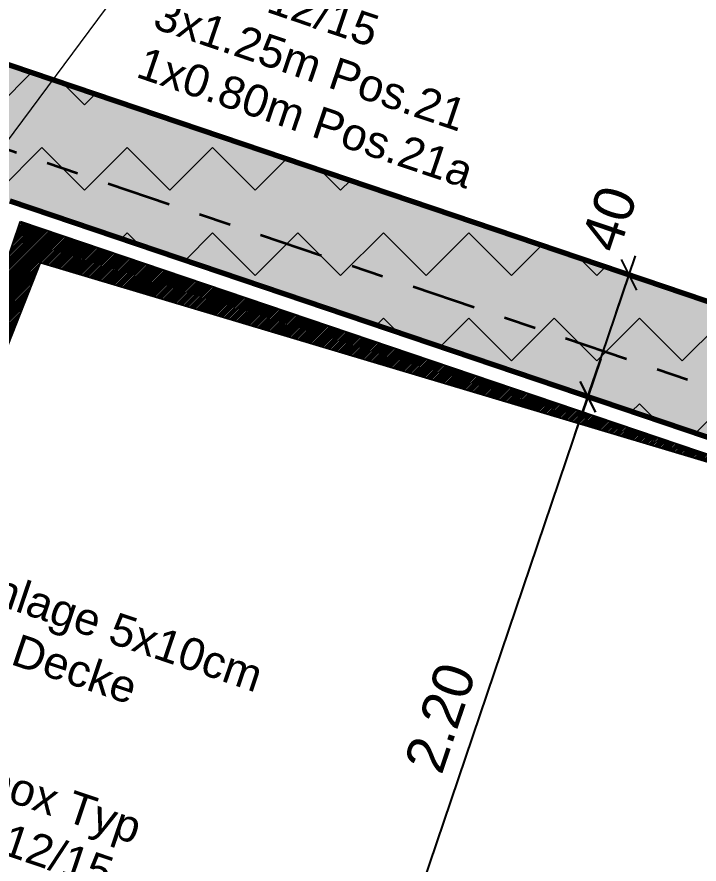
# Model space of a CAD drawing. Header units: metres. Extents: x 229537.2 to 229577.8, y 178146.1 to 178182.9.
# Drawn here: x 229557.411 to 229559.529, y 178171.581 to 178174.211 of the extents above; entities that cross this region are included whole.
import ezdxf

# ---------------------------------------------------------------- set-up
doc = ezdxf.new("R2010")
doc.units = ezdxf.units.M
doc.header["$PDMODE"] = 65
for name, pattern in [('AUSGEZOGEN', [0]), ('GETRENNT2_S6', [0.3, 0.2, -0.1]), ('PHANTOM2_S8', [0.3, 0.2, -0.05, 0, -0.05])]:
    doc.linetypes.add(name, pattern=pattern)
for name, color, linetype, lineweight in [('TB_639', 7, 'AUSGEZOGEN', 25), ('TB_641', 7, 'AUSGEZOGEN', 25), ('TB_642', 7, 'AUSGEZOGEN', 25), ('TB_643', 7, 'AUSGEZOGEN', 25), ('TB_646', 7, 'AUSGEZOGEN', 25), ('TB_649', 7, 'AUSGEZOGEN', 25)]:
    doc.layers.add(name, color=color, linetype=linetype, lineweight=lineweight)
doc.styles.add('ARIAL', font='arial.ttf')
doc.dimstyles.new('DIMSTYLE_5', dxfattribs={"dimtxt": 0.125, "dimasz": 0.125, "dimexe": 0, "dimexo": 0, "dimgap": 0.0625, "dimtad": 2, "dimdec": 1, "dimlfac": 100, "dimrnd": 0.5, "dimzin": 4, "dimdsep": 46, "dimtxsty": 'ARIAL', "dimblk1": 'ALL_ML_STRICH', "dimblk2": 'ALL_ML_STRICH', "dimsah": 1, "dimcen": 0, "dimclrd": 7, "dimclre": 7, "dimclrt": 7, "dimadec": 0, "dimazin": 0, "dimtfac": 1, "dimtdec": 0, "dimtix": 1, "dimtmove": 2, "dimatfit": 3, "dimfxl": 0, "dimtvp": 1.2, "dimtzin": 0, "dimlwd": 0, "dimlwe": 25, "dimarcsym": 0})
doc.dimstyles.new('DIMSTYLE_7', dxfattribs={"dimtxt": 0.125, "dimasz": 0.125, "dimexe": 0, "dimexo": 0, "dimgap": 0.0625, "dimtad": 2, "dimrnd": 0.005, "dimzin": 4, "dimdsep": 46, "dimtxsty": 'ARIAL', "dimblk1": 'ALL_ML_STRICH', "dimblk2": 'ALL_ML_STRICH', "dimsah": 1, "dimcen": 0, "dimclrd": 7, "dimclre": 7, "dimclrt": 7, "dimadec": 0, "dimazin": 0, "dimtfac": 1, "dimtdec": 0, "dimtix": 1, "dimtmove": 2, "dimatfit": 3, "dimfxl": 0, "dimtzin": 0, "dimlwd": 0, "dimlwe": 25, "dimarcsym": 0})

# ---------------------------------------------------------------- blocks, each defined once
blk = doc.blocks.new('ALL_ML_STRICH')
at = {"color": 0, "linetype": 'ByBlock', "lineweight": -2}
for p, q in [((0, -0.5), (0, 0.5)), ((-0.3, -0.3), (0.3, 0.3)), ((-1, 0), (0.5, 0))]:
    blk.add_line(p, q, dxfattribs=at)
blk = doc.blocks.new('*D221')
at = {"layer": 'DEFPOINTS', "color": 7, "linetype": 'AUSGEZOGEN', "lineweight": 25, "transparency": 16777216}
for p in [(2661629.2663, 1209491.4556), (2661628.7021, 1209489.324), (2661629.2038, 1209489.1541)]:
    blk.add_point(p, dxfattribs=at)
at = {"layer": 'TB_649', "color": 7, "linetype": 'AUSGEZOGEN', "lineweight": -2, "transparency": 16777216}
for p, q in [((2661629.2038, 1209489.1541), (2661629.9093, 1209491.2379)), ((2661629.9093, 1209491.2379), (2661629.9093, 1209491.2379)), ((2661629.2038, 1209489.1541), (2661629.2038, 1209489.1541))]:
    blk.add_line(p, q, dxfattribs=at)
at = {"layer": 'TB_649', "color": 7, "linetype": 'AUSGEZOGEN', "lineweight": 25, "transparency": 16777216, "xscale": 0.125, "yscale": 0.125, "zscale": 0.125}
for p, rotation in [((2661629.9093, 1209491.2379), 71.29524324579576), ((2661629.2038, 1209489.1541), 251.2952432457959)]:
    blk.add_blockref('ALL_ML_STRICH', p, dxfattribs=dict(at, rotation=rotation))
at = {"layer": 'TB_649', "color": 7, "linetype": 'AUSGEZOGEN', "lineweight": 25, "transparency": 16777216, "insert": (2661629.4509, 1209490.2416), "char_height": 0.125, "width": 0.5, "attachment_point": 5, "rotation": 71.2952, "style": 'ARIAL'}
blk.add_mtext('\\A1;{\\A1;{2.20\\H0.082500;\\S^ ;}}', dxfattribs=at)
blk = doc.blocks.new('*D222')
at = {"layer": 'DEFPOINTS', "color": 7, "linetype": 'AUSGEZOGEN', "lineweight": 25, "transparency": 16777216}
for p in [(2661629.485, 1209491.8039), (2661629.2663, 1209491.4556), (2661629.9093, 1209491.2379)]:
    blk.add_point(p, dxfattribs=at)
at = {"layer": 'TB_649', "color": 7, "linetype": 'AUSGEZOGEN', "lineweight": -2, "transparency": 16777216}
for p, q in [((2661629.9093, 1209491.2379), (2661630.0376, 1209491.6168)), ((2661630.0376, 1209491.6168), (2661630.0376, 1209491.6168)), ((2661629.9093, 1209491.2379), (2661629.9093, 1209491.2379))]:
    blk.add_line(p, q, dxfattribs=at)
at = {"layer": 'TB_649', "color": 7, "linetype": 'AUSGEZOGEN', "lineweight": 25, "transparency": 16777216, "xscale": 0.125, "yscale": 0.125, "zscale": 0.125}
for p, rotation in [((2661630.0376, 1209491.6168), 71.29524324579576), ((2661629.9093, 1209491.2379), 251.2952432457959)]:
    blk.add_blockref('ALL_ML_STRICH', p, dxfattribs=dict(at, rotation=rotation))
at = {"layer": 'TB_649', "color": 7, "linetype": 'AUSGEZOGEN', "lineweight": 25, "transparency": 16777216, "insert": (2661629.9755, 1209491.7911), "char_height": 0.125, "width": 0.5, "attachment_point": 5, "rotation": 71.2952, "style": 'ARIAL'}
blk.add_mtext('\\A1;{\\A1;{40\\H0.082500;\\S^ ;}}', dxfattribs=at)
blk = doc.blocks.new('No_Georef')
at = {"layer": 'TB_639', "linetype": 'AUSGEZOGEN', "lineweight": 18, "transparency": 33554687}
blk.add_hatch(color=254, dxfattribs=at).paths.add_polyline_path([(2661620.6801, 1209494.3627), (2661627.8787, 1209491.9255), (2661627.7568, 1209491.5655), (2661627.9936, 1209491.4854), (2661628.1155, 1209491.8453), (2661630.9096, 1209490.8993), (2661630.9096, 1209490.8993), (2661631.2885, 1209490.771), (2661631.2885, 1209490.771), (2661634.1301, 1209489.8089), (2661634.2583, 1209490.1878), (2661620.8083, 1209494.7416)])
at = {"layer": 'TB_642', "linetype": 'AUSGEZOGEN', "lineweight": 25, "transparency": 33554687}
h = blk.add_hatch(dxfattribs=at)
h.set_pattern_fill('SCHRAFFUR_199', scale=0.05, style=0, pattern_type=2)
h.set_pattern_definition([(45, (0, 0), (-0.007071067811865, 0.007071067811865), []), (45, (-0.003536, 0.003536), (-0.007071067811865, 0.007071067811865), [])])
h.paths.add_polyline_path([(2661628.2094, 1209491.6551), (2661630.8463, 1209490.8679), (2661628.1468, 1209491.7819), (2661627.4733, 1209489.7928)], flags=0)
at = {"layer": 'TB_646', "linetype": 'AUSGEZOGEN', "lineweight": 18, "transparency": 33554687}
h = blk.add_hatch(dxfattribs=at)
h.set_pattern_fill('MUSTER', scale=0.1875, angle=45, style=0, pattern_type=2)
h.set_pattern_definition([(45, (-1e-16, 0.53033), (0, 0.265165042945), [0.1875, -0.1875]), (135, (-1e-16, 0.53033), (-0.265165042945, 0), [0.1875, -0.1875])])
h.paths.add_polyline_path([(2661628.0069, 1209492.3043), (2661627.7568, 1209491.5655), (2661627.9936, 1209491.4854), (2661628.1155, 1209491.8453), (2661630.9096, 1209490.8993), (2661630.7878, 1209490.5393), (2661631.1667, 1209490.411), (2661631.4168, 1209491.1499)], flags=0)
at = {"layer": 'TB_641', "color": 7, "linetype": 'AUSGEZOGEN', "lineweight": 50, "transparency": 33554687}
for p, q in [((2661634.2583, 1209490.1878), (2661617.6069, 1209495.8255)), ((2661628.1155, 1209491.8453), (2661630.9096, 1209490.8993))]:
    blk.add_line(p, q, dxfattribs=at)
at = {"layer": 'TB_642', "color": 7, "linetype": 'AUSGEZOGEN', "lineweight": 70, "transparency": 33554687}
for p, q in [((2661617.6069, 1209495.8255), (2661644.9, 1209486.5848)), ((2661630.9096, 1209490.8993), (2661628.1155, 1209491.8453))]:
    blk.add_line(p, q, dxfattribs=at)
at = {"layer": 'TB_642', "color": 7, "linetype": 'AUSGEZOGEN', "lineweight": 25, "transparency": 33554687}
for p, q in [((2661627.4733, 1209489.7928), (2661628.1468, 1209491.7819)), ((2661628.1468, 1209491.7819), (2661630.8463, 1209490.8679)), ((2661627.4733, 1209489.7928), (2661628.2094, 1209491.6551)), ((2661628.2094, 1209491.6551), (2661630.8463, 1209490.8679))]:
    blk.add_line(p, q, dxfattribs=at)
at = {"layer": 'TB_643', "color": 7, "linetype": 'PHANTOM2_S8', "lineweight": 35, "transparency": 33554687}
blk.add_line((2661615.1587, 1209496.3905), (2661647.1877, 1209485.5463), dxfattribs=at)
at = {"layer": 'TB_646', "color": 7, "linetype": 'GETRENNT2_S6', "lineweight": 25, "transparency": 33554687}
for p, q in [((2661631.4168, 1209491.1499), (2661628.0069, 1209492.3043)), ((2661628.1155, 1209491.8453), (2661630.9096, 1209490.8993))]:
    blk.add_line(p, q, dxfattribs=at)
at = {"layer": 'TB_649', "color": 7, "linetype": 'AUSGEZOGEN', "lineweight": 18, "transparency": 33554687}
blk.add_line((2661628.5874, 1209492.6817), (2661627.9971, 1209491.8854), dxfattribs=at)
at = {"layer": 'TB_641', "color": 7, "linetype": 'AUSGEZOGEN', "lineweight": 18, "transparency": 33554687, "insert": (2661627.9682, 1209490.733), "char_height": 0.1, "width": 1.04989, "attachment_point": 1, "rotation": 341.2952, "line_spacing_factor": 0.963855, "style": 'ARIAL'}
blk.add_mtext('\\A1;{\\fArial|i0|b0;\\H0.100000;\\W1.000000;\\C7;Einlage 5x10cm}\\P{\\fArial|i0|b0;\\H0.100000;\\W1.000000;\\C7;OK Decke}\\P', dxfattribs=at)
at = {"layer": 'TB_649', "color": 7, "linetype": 'AUSGEZOGEN', "lineweight": 70, "transparency": 33554687, "char_height": 0.1, "attachment_point": 1, "rotation": 341.2952, "line_spacing_factor": 0.963855, "style": 'ARIAL'}
for s, insert, width in [('\\A1;{\\fArial|i0|b0;\\H0.100000;\\W1.000000;\\C7;Ferbox Typ }\\P{\\fArial|i0|b0;\\H0.100000;\\W1.000000;\\C7;A0 %%c12/15}\\P{\\fArial|i0|b0;\\H0.100000;\\W1.000000;\\C7;3x1.25m Pos.21}\\P{\\fArial|i0|b0;\\H0.100000;\\W1.000000;\\C7;1x0.80m Pos.21a}\\P', (2661628.6886, 1209492.7835), 1.141698), ('\\A1;{\\fArial|i0|b0;\\H0.100000;\\W1.000000;\\C7;Ferbox Typ }\\P{\\fArial|i0|b0;\\H0.100000;\\W1.000000;\\C7;A0 %%c12/15}\\P{\\fArial|i0|b0;\\H0.100000;\\W1.000000;\\C7;3x1.25m Pos.21}\\P', (2661627.8642, 1209490.1696), 1.063365)]:
    blk.add_mtext(s, dxfattribs=dict(at, insert=insert, width=width))
at = {"layer": 'TB_649', "color": 7, "linetype": 'AUSGEZOGEN', "lineweight": 25, "transparency": 33554687}
for base, p1, p2, dimstyle, picture, middle in [((2661630.0376, 1209491.6168), (2661629.9093, 1209491.2379), (2661630.0376, 1209491.6168), 'DIMSTYLE_5', '*D222', (2661629.9755, 1209491.7911)), ((2661629.9093, 1209491.2379), (2661629.2038, 1209489.1541), (2661629.9093, 1209491.2379), 'DIMSTYLE_7', '*D221', (2661629.4509, 1209490.2416))]:
    dim = blk.add_linear_dim(base=base, p1=p1, p2=p2, angle=71.2952, dimstyle=dimstyle, override={"dimpost": '<>', "dimclrd": 7, "dimclre": 7, "dimclrt": 7, "dimlwd": 0, "dimlwe": 25}, dxfattribs=at)
    dim.commit()
    dim.dimension.update_dxf_attribs({"geometry": picture, "text_midpoint": middle, "dimtype": 128})

msp = doc.modelspace()

# ---------------------------------------------------------------- block references
msp.add_blockref('No_Georef', (-2432070.7256, -1031318.2063))

doc.saveas('drawing.dxf')
